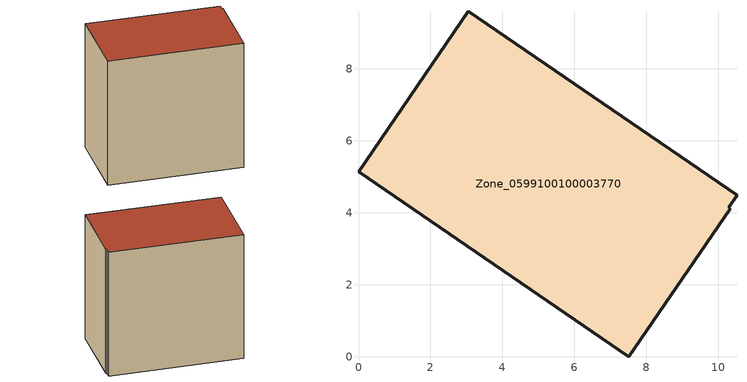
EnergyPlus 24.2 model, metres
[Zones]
Zone_0599100100003770
 floor ground (C_G): 7.51,0 0,5.15 3.05,9.61 10.51,4.5 10.28,4.15 10.33,4.11 z0
 wall outside (C_F): 0,5.15 7.51,0 10.33,4.11 10.28,4.15 10.51,4.5 3.05,9.61 0,5.15 z0:9.01
 roof outside (C_R): 10.51,4.5 3.05,9.61 0,5.15 7.51,0 10.33,4.11 10.28,4.15 z9.01
[BUILDING]
Pand.0599100100003770: North Axis=0; Terrain=City; Loads Convergence Tolerance Value=0.04; Temperature Convergence Tolerance Value=0.4; Solar Distribution=FullExterior; Maximum Number of Warmup Days=25; Minimum Number of Warmup Days=1
[Site:Location]
Rotterdam.The.Hague.AP_ZH_NLD Design_Conditions: Latitude=51.96; Longitude=4.45; Time Zone=1; Elevation=-4.5
[SITE:GROUNDTEMPERATURE:BUILDINGSURFACE]
18, 18, 18, 18, 18, 18, 18, 18, 18, 18, 18, 18
[MATERIAL] Thermal Absorptance=0.9; Solar Absorptance=0.7; Visible Absorptance=0.7
Name | Roughness | Thickness | Conductivity | Density | Specific Heat
G.TI.2015-2018 | MediumSmooth | 0.15 | 0.0428571 | 540 | 1210
F.TI.2015-2018 | Rough | 0.3 | 0.0666667 | 1920 | 840
R.TI.2015-2018 | MediumRough | 0.2 | 0.0333333 | 1500 | 1000
[CONSTRUCTION]
C_G: G.TI.2015-2018
C_F: F.TI.2015-2018
C_R: R.TI.2015-2018
[ZONE]
Zone_0599100100003770: Type=1; Multiplier=1; Ceiling Height=Autocalculate; Volume=Autocalculate; Floor Area=autocalculate; Part of Total Floor Area=Yes
[ZONEINFILTRATION:DESIGNFLOWRATE]
Infil_Zone_0599100100003770: Zone or ZoneList or Space or SpaceList=Zone_0599100100003770; Schedule=AlwaysOn; Design Flow Rate Calculation Method=Flow/Area; Flow Rate per Floor Area=0.0015; Constant Term Coefficient=1; Temperature Term Coefficient=0; Velocity Term Coefficient=0; Velocity Squared Term Coefficient=0
[HVACTEMPLATE:ZONE:IDEALLOADSAIRSYSTEM]
Zone_0599100100003770: Maximum Heating Supply Air Temperature=50; Minimum Cooling Supply Air Temperature=13; Maximum Heating Supply Air Humidity Ratio=0.0156; Minimum Cooling Supply Air Humidity Ratio=0.0077; Heating Limit=NoLimit; Cooling Limit=NoLimit; Dehumidification Control Type=ConstantSensibleHeatRatio; Cooling Sensible Heat Ratio=0.7; Dehumidification Setpoint=60; Humidification Control Type=None; Humidification Setpoint=30; Outdoor Air Method=None; Outdoor Air Flow Rate per Person=0.00944; Outdoor Air Flow Rate per Zone Floor Area=0; Outdoor Air Flow Rate per Zone=0; Demand Controlled Ventilation Type=None; Outdoor Air Economizer Type=NoEconomizer; Heat Recovery Type=None; Sensible Heat Recovery Effectiveness=0.7; Latent Heat Recovery Effectiveness=0.65
[ZONECONTROL:THERMOSTAT]
ThermostatControl_Zone_0599100100003770: Zone or ZoneList=Zone_0599100100003770; Control Type Schedule=DualSetpointControlType; Control 1=Thermostat_Zone_0599100100003770; Temperature Difference Between Cutout And Setpoint=0
[THERMOSTATSETPOINT:DUALSETPOINT]
Thermostat_Zone_0599100100003770: Heating Setpoint Temperature Schedule=HeatingSetpoint_Zone_0599100100003770; Cooling Setpoint Temperature Schedule=CoolingSetpoint_Zone_0599100100003770
[SCHEDULE:COMPACT]
HeatingSetpoint_Zone_0599100100003770: Through: 12/31, For: AllDays, Until: 24:00, 21
CoolingSetpoint_Zone_0599100100003770: Through: 12/31, For: AllDays, Until: 24:00, 24
DualSetpointControlType: Through: 12/31, For: AllDays, Until: 24:00, 4
AlwaysOn: Through: 12/31, For: AllDays, Until: 24:00, 1
